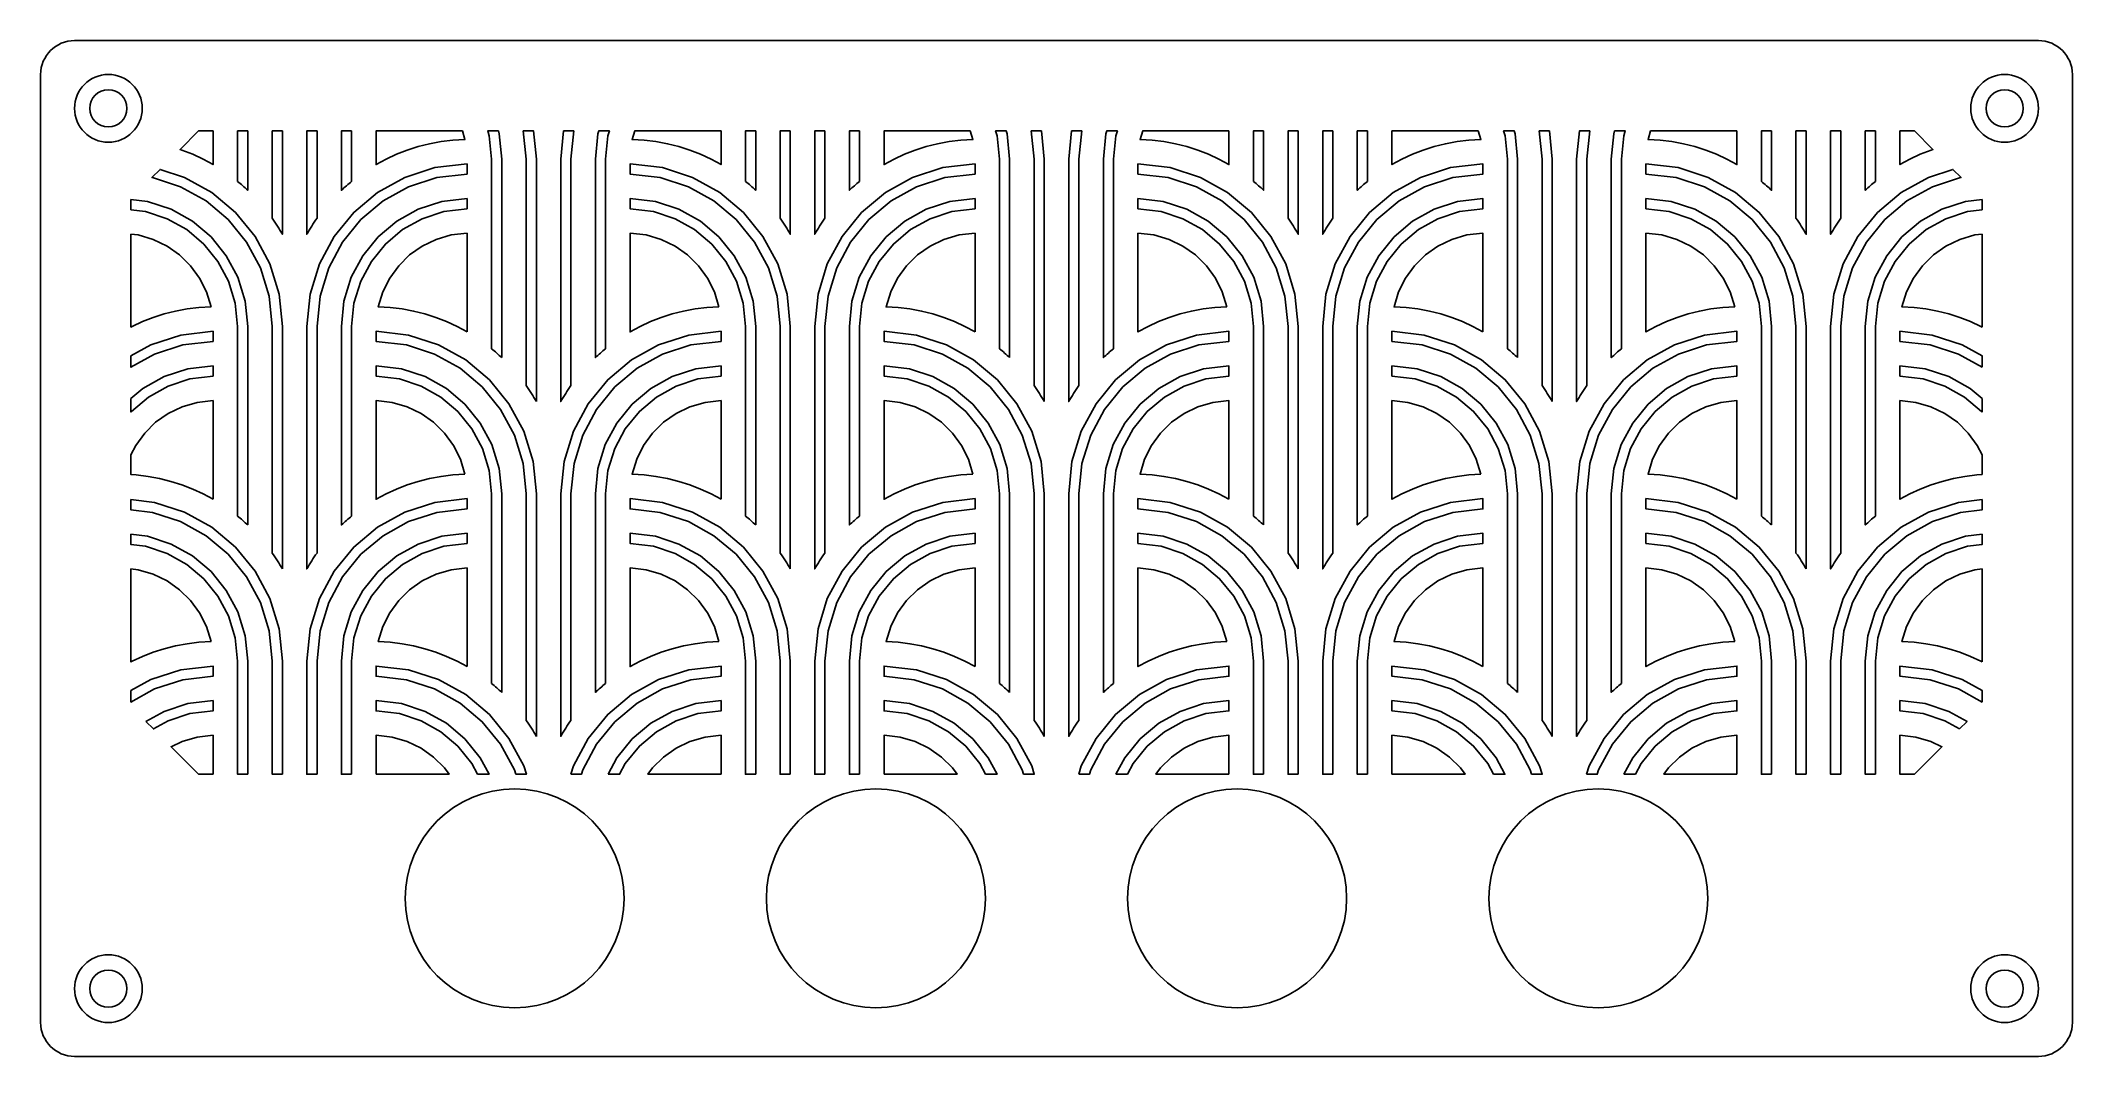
# Model space of a CAD drawing. Extents: x 0 to 180, y 0 to 90.
import ezdxf

# ---------------------------------------------------------------- set-up
doc = ezdxf.new("R2010")
doc.units = 0
doc.layers.add('CUT', color=7, linetype='CONTINUOUS')
doc.layers.add('INFO_CSK', color=3, linetype='CONTINUOUS')

msp = doc.modelspace()

# ---------------------------------------------------------------- linework, layer by layer
at = {"layer": 'CUT'}
msp.add_lwpolyline([(3, 0), (177, 0, 0.4142), (180, 3), (180, 87, 0.4142), (177, 90), (3, 90, 0.4142), (0, 87), (0, 3, 0.4142)], format="xyb", close=True, dxfattribs=at)
for points in [[(14, 82), (15.2822, 82), (15.2822, 79.0236), (14.3911, 79.5039), (13.4695, 79.9286), (12.52, 80.2978), (12.3515, 80.3515)], [(18.3498, 82), (18.3498, 76.7417), (18.2387, 76.8416), (18.1277, 76.9443), (18.0167, 77.0443), (17.9056, 77.1442), (17.7918, 77.2441), (17.678, 77.3413), (17.5614, 77.4385), (17.4448, 77.5329), (17.4448, 82)], [(21.4173, 82), (21.4173, 72.8441), (21.3118, 73.0273), (21.2036, 73.2077), (21.0953, 73.3854), (20.9843, 73.5631), (20.8705, 73.7407), (20.7539, 73.9129), (20.6345, 74.0878), (20.5151, 74.2599), (20.5151, 82)], [(24.4849, 82), (24.4849, 74.2599), (24.3655, 74.0878), (24.2461, 73.9129), (24.1295, 73.7407), (24.0157, 73.5631), (23.9047, 73.3854), (23.7964, 73.2077), (23.6882, 73.0273), (23.5827, 72.8441), (23.5827, 82)], [(27.5552, 82), (27.5552, 77.5329), (27.4386, 77.4385), (27.322, 77.3413), (27.2082, 77.2441), (27.0944, 77.1442), (26.9833, 77.0443), (26.8723, 76.9443), (26.7613, 76.8416), (26.6502, 76.7417), (26.6502, 82)], [(37.3634, 82), (37.5962, 81.2361), (36.5302, 81.1778), (35.4837, 81.0529), (34.4593, 80.8614), (33.4571, 80.6087), (32.48, 80.2978), (31.5305, 79.9286), (30.6089, 79.5039), (29.7178, 79.0236), (29.7178, 82)], [(40.8498, 61.9122), (40.7387, 62.0122), (40.6277, 62.1149), (40.5167, 62.2148), (40.4056, 62.3147), (40.2918, 62.4147), (40.178, 62.5118), (40.0614, 62.609), (39.9448, 62.7034), (39.9448, 79.4986), (39.7394, 81.5751), (39.6085, 82), (40.5496, 82), (40.6249, 81.7555), (40.8498, 79.4986)], [(43.9173, 58.0146), (43.8118, 58.1978), (43.7036, 58.3783), (43.5953, 58.556), (43.4843, 58.7336), (43.3705, 58.9113), (43.2539, 59.0834), (43.1345, 59.2583), (43.0151, 59.4304), (43.0151, 79.4986), (42.7624, 82), (43.6662, 82), (43.9173, 79.4986)], [(46.9849, 59.4304), (46.8655, 59.2583), (46.7461, 59.0834), (46.6295, 58.9113), (46.5157, 58.7336), (46.4047, 58.556), (46.2964, 58.3783), (46.1882, 58.1978), (46.0827, 58.0146), (46.0827, 79.4986), (46.3338, 82), (47.2376, 82), (46.9849, 79.4986)], [(50.0552, 62.7034), (49.9386, 62.609), (49.822, 62.5118), (49.7082, 62.4147), (49.5944, 62.3147), (49.4833, 62.2148), (49.3723, 62.1149), (49.2613, 62.0122), (49.1502, 61.9122), (49.1502, 79.4986), (49.3751, 81.7555), (49.4504, 82), (50.3915, 82), (50.2606, 81.5751), (50.0552, 79.4986)], [(60.2822, 82), (60.2822, 79.0236), (59.3911, 79.5039), (58.4695, 79.9286), (57.52, 80.2978), (56.5429, 80.6087), (55.5407, 80.8614), (54.5163, 81.0529), (53.4698, 81.1778), (52.4038, 81.2361), (52.6366, 82)], [(63.3498, 82), (63.3498, 76.7417), (63.2387, 76.8416), (63.1277, 76.9443), (63.0167, 77.0443), (62.9056, 77.1442), (62.7918, 77.2441), (62.678, 77.3413), (62.5614, 77.4385), (62.4448, 77.5329), (62.4448, 82)], [(66.4173, 82), (66.4173, 72.8441), (66.3118, 73.0273), (66.2036, 73.2077), (66.0953, 73.3854), (65.9843, 73.5631), (65.8705, 73.7407), (65.7539, 73.9129), (65.6345, 74.0878), (65.5151, 74.2599), (65.5151, 82)], [(69.4849, 82), (69.4849, 74.2599), (69.3655, 74.0878), (69.2461, 73.9129), (69.1295, 73.7407), (69.0157, 73.5631), (68.9047, 73.3854), (68.7964, 73.2077), (68.6882, 73.0273), (68.5827, 72.8441), (68.5827, 82)], [(72.5552, 82), (72.5552, 77.5329), (72.4386, 77.4385), (72.322, 77.3413), (72.2082, 77.2441), (72.0944, 77.1442), (71.9833, 77.0443), (71.8723, 76.9443), (71.7613, 76.8416), (71.6502, 76.7417), (71.6502, 82)], [(82.3634, 82), (82.5962, 81.2361), (81.5302, 81.1778), (80.4837, 81.0529), (79.4593, 80.8614), (78.4571, 80.6087), (77.48, 80.2978), (76.5305, 79.9286), (75.6089, 79.5039), (74.7178, 79.0236), (74.7178, 82)], [(85.8498, 61.9122), (85.7387, 62.0122), (85.6277, 62.1149), (85.5167, 62.2148), (85.4056, 62.3147), (85.2918, 62.4147), (85.178, 62.5118), (85.0614, 62.609), (84.9448, 62.7034), (84.9448, 79.4986), (84.7394, 81.5751), (84.6085, 82), (85.5496, 82), (85.6249, 81.7555), (85.8498, 79.4986)], [(88.9173, 58.0146), (88.8118, 58.1978), (88.7036, 58.3783), (88.5953, 58.556), (88.4843, 58.7336), (88.3705, 58.9113), (88.2539, 59.0834), (88.1345, 59.2583), (88.0151, 59.4304), (88.0151, 79.4986), (87.7624, 82), (88.6662, 82), (88.9173, 79.4986)], [(91.9849, 59.4304), (91.8655, 59.2583), (91.7461, 59.0834), (91.6295, 58.9113), (91.5157, 58.7336), (91.4047, 58.556), (91.2964, 58.3783), (91.1882, 58.1978), (91.0827, 58.0146), (91.0827, 79.4986), (91.3338, 82), (92.2376, 82), (91.9849, 79.4986)], [(95.0552, 62.7034), (94.9386, 62.609), (94.822, 62.5118), (94.7082, 62.4147), (94.5944, 62.3147), (94.4833, 62.2148), (94.3723, 62.1149), (94.2613, 62.0122), (94.1502, 61.9122), (94.1502, 79.4986), (94.3751, 81.7555), (94.4504, 82), (95.3915, 82), (95.2606, 81.5751), (95.0552, 79.4986)], [(105.2822, 82), (105.2822, 79.0236), (104.3911, 79.5039), (103.4695, 79.9286), (102.52, 80.2978), (101.5429, 80.6087), (100.5407, 80.8614), (99.5163, 81.0529), (98.4698, 81.1778), (97.4038, 81.2361), (97.6366, 82)], [(108.3498, 82), (108.3498, 76.7417), (108.2387, 76.8416), (108.1277, 76.9443), (108.0167, 77.0443), (107.9056, 77.1442), (107.7918, 77.2441), (107.678, 77.3413), (107.5614, 77.4385), (107.4448, 77.5329), (107.4448, 82)], [(111.4173, 82), (111.4173, 72.8441), (111.3118, 73.0273), (111.2036, 73.2077), (111.0953, 73.3854), (110.9843, 73.5631), (110.8705, 73.7407), (110.7539, 73.9129), (110.6345, 74.0878), (110.5151, 74.2599), (110.5151, 82)], [(114.4849, 82), (114.4849, 74.2599), (114.3655, 74.0878), (114.2461, 73.9129), (114.1295, 73.7407), (114.0157, 73.5631), (113.9047, 73.3854), (113.7964, 73.2077), (113.6882, 73.0273), (113.5827, 72.8441), (113.5827, 82)], [(117.5552, 82), (117.5552, 77.5329), (117.4386, 77.4385), (117.322, 77.3413), (117.2082, 77.2441), (117.0944, 77.1442), (116.9833, 77.0443), (116.8723, 76.9443), (116.7613, 76.8416), (116.6502, 76.7417), (116.6502, 82)], [(127.3634, 82), (127.5962, 81.2361), (126.5302, 81.1778), (125.4837, 81.0529), (124.4593, 80.8614), (123.4571, 80.6087), (122.48, 80.2978), (121.5305, 79.9286), (120.6089, 79.5039), (119.7178, 79.0236), (119.7178, 82)], [(130.8498, 61.9122), (130.7387, 62.0122), (130.6277, 62.1149), (130.5167, 62.2148), (130.4056, 62.3147), (130.2918, 62.4147), (130.178, 62.5118), (130.0614, 62.609), (129.9448, 62.7034), (129.9448, 79.4986), (129.7394, 81.5751), (129.6085, 82), (130.5496, 82), (130.6249, 81.7555), (130.8498, 79.4986)], [(133.9173, 58.0146), (133.8118, 58.1978), (133.7036, 58.3783), (133.5953, 58.556), (133.4843, 58.7336), (133.3705, 58.9113), (133.2539, 59.0834), (133.1345, 59.2583), (133.0151, 59.4304), (133.0151, 79.4986), (132.7624, 82), (133.6662, 82), (133.9173, 79.4986)], [(136.9849, 59.4304), (136.8655, 59.2583), (136.7461, 59.0834), (136.6295, 58.9113), (136.5157, 58.7336), (136.4047, 58.556), (136.2964, 58.3783), (136.1882, 58.1978), (136.0827, 58.0146), (136.0827, 79.4986), (136.3338, 82), (137.2376, 82), (136.9849, 79.4986)], [(140.0552, 62.7034), (139.9386, 62.609), (139.822, 62.5118), (139.7082, 62.4147), (139.5944, 62.3147), (139.4833, 62.2148), (139.3723, 62.1149), (139.2613, 62.0122), (139.1502, 61.9122), (139.1502, 79.4986), (139.3751, 81.7555), (139.4504, 82), (140.3915, 82), (140.2606, 81.5751), (140.0552, 79.4986)], [(150.2822, 82), (150.2822, 79.0236), (149.3911, 79.5039), (148.4695, 79.9286), (147.52, 80.2978), (146.5429, 80.6087), (145.5407, 80.8614), (144.5163, 81.0529), (143.4698, 81.1778), (142.4038, 81.2361), (142.6366, 82)], [(153.3498, 82), (153.3498, 76.7417), (153.2387, 76.8416), (153.1277, 76.9443), (153.0167, 77.0443), (152.9056, 77.1442), (152.7918, 77.2441), (152.678, 77.3413), (152.5614, 77.4385), (152.4448, 77.5329), (152.4448, 82)], [(156.4173, 82), (156.4173, 72.8441), (156.3118, 73.0273), (156.2036, 73.2077), (156.0953, 73.3854), (155.9843, 73.5631), (155.8705, 73.7407), (155.7539, 73.9129), (155.6345, 74.0878), (155.5151, 74.2599), (155.5151, 82)], [(159.4849, 82), (159.4849, 74.2599), (159.3655, 74.0878), (159.2461, 73.9129), (159.1295, 73.7407), (159.0157, 73.5631), (158.9047, 73.3854), (158.7964, 73.2077), (158.6882, 73.0273), (158.5827, 72.8441), (158.5827, 82)], [(162.5552, 82), (162.5552, 77.5329), (162.4386, 77.4385), (162.322, 77.3413), (162.2082, 77.2441), (162.0944, 77.1442), (161.9833, 77.0443), (161.8723, 76.9443), (161.7613, 76.8416), (161.6502, 76.7417), (161.6502, 82)], [(166, 82), (167.6485, 80.3515), (167.48, 80.2978), (166.5305, 79.9286), (165.6089, 79.5039), (164.7178, 79.0236), (164.7178, 82)], [(21.4173, 43.1852), (21.3118, 43.3684), (21.2036, 43.5488), (21.0953, 43.7265), (20.9843, 43.9042), (20.8705, 44.0818), (20.7539, 44.2539), (20.6345, 44.4288), (20.5151, 44.601), (20.5151, 64.6691), (20.2431, 67.3619), (19.4713, 69.8742), (18.2443, 72.1534), (16.6231, 74.1438), (14.6548, 75.7956), (12.3979, 77.0531), (9.8994, 77.861), (9.865, 77.865), (10.5841, 78.5841), (12.7477, 77.8832), (15.1601, 76.5451), (17.2616, 74.7823), (18.9938, 72.6586), (20.3041, 70.2268), (21.1286, 67.5451), (21.4173, 64.6691)], [(24.4849, 44.601), (24.3655, 44.4288), (24.2461, 44.2539), (24.1295, 44.0818), (24.0157, 43.9042), (23.9047, 43.7265), (23.7964, 43.5488), (23.6882, 43.3684), (23.5827, 43.1852), (23.5827, 64.6691), (23.8714, 67.5451), (24.6959, 70.2268), (26.0062, 72.6586), (27.7384, 74.7823), (29.8399, 76.5451), (32.2523, 77.8832), (34.9173, 78.7465), (37.7822, 79.0769), (37.7822, 78.1719), (35.1006, 77.861), (32.6021, 77.0531), (30.3452, 75.7956), (28.3769, 74.1438), (26.7557, 72.1534), (25.5287, 69.8742), (24.7569, 67.3619), (24.4849, 64.6691)], [(66.4173, 43.1852), (66.3118, 43.3684), (66.2036, 43.5488), (66.0953, 43.7265), (65.9843, 43.9042), (65.8705, 44.0818), (65.7539, 44.2539), (65.6345, 44.4288), (65.5151, 44.601), (65.5151, 64.6691), (65.2431, 67.3619), (64.4713, 69.8742), (63.2443, 72.1534), (61.6231, 74.1438), (59.6548, 75.7956), (57.3979, 77.0531), (54.8994, 77.861), (52.2178, 78.1719), (52.2178, 79.0769), (55.0827, 78.7465), (57.7477, 77.8832), (60.1601, 76.5451), (62.2616, 74.7823), (63.9938, 72.6586), (65.3041, 70.2268), (66.1286, 67.5451), (66.4173, 64.6691)], [(69.4849, 44.601), (69.3655, 44.4288), (69.2461, 44.2539), (69.1295, 44.0818), (69.0157, 43.9042), (68.9047, 43.7265), (68.7964, 43.5488), (68.6882, 43.3684), (68.5827, 43.1852), (68.5827, 64.6691), (68.8714, 67.5451), (69.6959, 70.2268), (71.0062, 72.6586), (72.7384, 74.7823), (74.8399, 76.5451), (77.2523, 77.8832), (79.9173, 78.7465), (82.7822, 79.0769), (82.7822, 78.1719), (80.1006, 77.861), (77.6021, 77.0531), (75.3452, 75.7956), (73.3769, 74.1438), (71.7557, 72.1534), (70.5287, 69.8742), (69.7569, 67.3619), (69.4849, 64.6691)], [(111.4173, 43.1852), (111.3118, 43.3684), (111.2036, 43.5488), (111.0953, 43.7265), (110.9843, 43.9042), (110.8705, 44.0818), (110.7539, 44.2539), (110.6345, 44.4288), (110.5151, 44.601), (110.5151, 64.6691), (110.2431, 67.3619), (109.4713, 69.8742), (108.2443, 72.1534), (106.6231, 74.1438), (104.6548, 75.7956), (102.3979, 77.0531), (99.8994, 77.861), (97.2178, 78.1719), (97.2178, 79.0769), (100.0827, 78.7465), (102.7477, 77.8832), (105.1601, 76.5451), (107.2616, 74.7823), (108.9938, 72.6586), (110.3041, 70.2268), (111.1286, 67.5451), (111.4173, 64.6691)], [(114.4849, 44.601), (114.3655, 44.4288), (114.2461, 44.2539), (114.1295, 44.0818), (114.0157, 43.9042), (113.9047, 43.7265), (113.7964, 43.5488), (113.6882, 43.3684), (113.5827, 43.1852), (113.5827, 64.6691), (113.8714, 67.5451), (114.6959, 70.2268), (116.0062, 72.6586), (117.7384, 74.7823), (119.8399, 76.5451), (122.2523, 77.8832), (124.9173, 78.7465), (127.7822, 79.0769), (127.7822, 78.1719), (125.1006, 77.861), (122.6021, 77.0531), (120.3452, 75.7956), (118.3769, 74.1438), (116.7557, 72.1534), (115.5287, 69.8742), (114.7569, 67.3619), (114.4849, 64.6691)], [(156.4173, 43.1852), (156.3118, 43.3684), (156.2036, 43.5488), (156.0953, 43.7265), (155.9843, 43.9042), (155.8705, 44.0818), (155.7539, 44.2539), (155.6345, 44.4288), (155.5151, 44.601), (155.5151, 64.6691), (155.2431, 67.3619), (154.4713, 69.8742), (153.2443, 72.1534), (151.6231, 74.1438), (149.6548, 75.7956), (147.3979, 77.0531), (144.8994, 77.861), (142.2178, 78.1719), (142.2178, 79.0769), (145.0827, 78.7465), (147.7477, 77.8832), (150.1601, 76.5451), (152.2616, 74.7823), (153.9938, 72.6586), (155.3041, 70.2268), (156.1286, 67.5451), (156.4173, 64.6691)], [(159.4849, 44.601), (159.3655, 44.4288), (159.2461, 44.2539), (159.1295, 44.0818), (159.0157, 43.9042), (158.9047, 43.7265), (158.7964, 43.5488), (158.6882, 43.3684), (158.5827, 43.1852), (158.5827, 64.6691), (158.8714, 67.5451), (159.6959, 70.2268), (161.0062, 72.6586), (162.7384, 74.7823), (164.8399, 76.5451), (167.2523, 77.8832), (169.4159, 78.5841), (170.135, 77.865), (170.1006, 77.861), (167.6021, 77.0531), (165.3452, 75.7956), (163.3769, 74.1438), (161.7557, 72.1534), (160.5287, 69.8742), (159.7569, 67.3619), (159.4849, 64.6691)], [(18.3498, 47.0828), (18.2387, 47.1827), (18.1277, 47.2854), (18.0167, 47.3853), (17.9056, 47.4853), (17.7918, 47.5852), (17.678, 47.6824), (17.5614, 47.7795), (17.4448, 47.8739), (17.4448, 64.6691), (17.2394, 66.7456), (16.6425, 68.6833), (15.7014, 70.4406), (14.455, 71.9757), (12.942, 73.2527), (11.2042, 74.2243), (9.2832, 74.8573), (8, 75.0108), (8, 75.9165), (9.4636, 75.7428), (11.554, 75.0572), (13.4473, 73.9995), (15.0935, 72.6142), (16.451, 70.943), (17.4753, 69.0331), (18.1249, 66.9261), (18.3498, 64.6691)], [(27.5552, 47.8739), (27.4386, 47.7795), (27.322, 47.6824), (27.2082, 47.5852), (27.0944, 47.4853), (26.9833, 47.3853), (26.8723, 47.2854), (26.7613, 47.1827), (26.6502, 47.0828), (26.6502, 64.6691), (26.8751, 66.9261), (27.5247, 69.0331), (28.549, 70.943), (29.9065, 72.6142), (31.5527, 73.9995), (33.446, 75.0572), (35.5364, 75.7428), (37.7822, 76.0093), (37.7822, 75.1043), (35.7168, 74.8573), (33.7958, 74.2243), (32.058, 73.2527), (30.545, 71.9757), (29.2986, 70.4406), (28.3575, 68.6833), (27.7606, 66.7456), (27.5552, 64.6691)], [(63.3498, 47.0828), (63.2387, 47.1827), (63.1277, 47.2854), (63.0167, 47.3853), (62.9056, 47.4853), (62.7918, 47.5852), (62.678, 47.6824), (62.5614, 47.7795), (62.4448, 47.8739), (62.4448, 64.6691), (62.2394, 66.7456), (61.6425, 68.6833), (60.7014, 70.4406), (59.455, 71.9757), (57.942, 73.2527), (56.2042, 74.2243), (54.2832, 74.8573), (52.2178, 75.1043), (52.2178, 76.0093), (54.4636, 75.7428), (56.554, 75.0572), (58.4473, 73.9995), (60.0935, 72.6142), (61.451, 70.943), (62.4753, 69.0331), (63.1249, 66.9261), (63.3498, 64.6691)], [(72.5552, 47.8739), (72.4386, 47.7795), (72.322, 47.6824), (72.2082, 47.5852), (72.0944, 47.4853), (71.9833, 47.3853), (71.8723, 47.2854), (71.7613, 47.1827), (71.6502, 47.0828), (71.6502, 64.6691), (71.8751, 66.9261), (72.5247, 69.0331), (73.549, 70.943), (74.9065, 72.6142), (76.5527, 73.9995), (78.446, 75.0572), (80.5364, 75.7428), (82.7822, 76.0093), (82.7822, 75.1043), (80.7168, 74.8573), (78.7958, 74.2243), (77.058, 73.2527), (75.545, 71.9757), (74.2986, 70.4406), (73.3575, 68.6833), (72.7606, 66.7456), (72.5552, 64.6691)], [(108.3498, 47.0828), (108.2387, 47.1827), (108.1277, 47.2854), (108.0167, 47.3853), (107.9056, 47.4853), (107.7918, 47.5852), (107.678, 47.6824), (107.5614, 47.7795), (107.4448, 47.8739), (107.4448, 64.6691), (107.2394, 66.7456), (106.6425, 68.6833), (105.7014, 70.4406), (104.455, 71.9757), (102.942, 73.2527), (101.2042, 74.2243), (99.2832, 74.8573), (97.2178, 75.1043), (97.2178, 76.0093), (99.4636, 75.7428), (101.554, 75.0572), (103.4473, 73.9995), (105.0935, 72.6142), (106.451, 70.943), (107.4753, 69.0331), (108.1249, 66.9261), (108.3498, 64.6691)], [(117.5552, 47.8739), (117.4386, 47.7795), (117.322, 47.6824), (117.2082, 47.5852), (117.0944, 47.4853), (116.9833, 47.3853), (116.8723, 47.2854), (116.7613, 47.1827), (116.6502, 47.0828), (116.6502, 64.6691), (116.8751, 66.9261), (117.5247, 69.0331), (118.549, 70.943), (119.9065, 72.6142), (121.5527, 73.9995), (123.446, 75.0572), (125.5364, 75.7428), (127.7822, 76.0093), (127.7822, 75.1043), (125.7168, 74.8573), (123.7958, 74.2243), (122.058, 73.2527), (120.545, 71.9757), (119.2986, 70.4406), (118.3575, 68.6833), (117.7606, 66.7456), (117.5552, 64.6691)], [(153.3498, 47.0828), (153.2387, 47.1827), (153.1277, 47.2854), (153.0167, 47.3853), (152.9056, 47.4853), (152.7918, 47.5852), (152.678, 47.6824), (152.5614, 47.7795), (152.4448, 47.8739), (152.4448, 64.6691), (152.2394, 66.7456), (151.6425, 68.6833), (150.7014, 70.4406), (149.455, 71.9757), (147.942, 73.2527), (146.2042, 74.2243), (144.2832, 74.8573), (142.2178, 75.1043), (142.2178, 76.0093), (144.4636, 75.7428), (146.554, 75.0572), (148.4473, 73.9995), (150.0935, 72.6142), (151.451, 70.943), (152.4753, 69.0331), (153.1249, 66.9261), (153.3498, 64.6691)], [(162.5552, 47.8739), (162.4386, 47.7795), (162.322, 47.6824), (162.2082, 47.5852), (162.0944, 47.4853), (161.9833, 47.3853), (161.8723, 47.2854), (161.7613, 47.1827), (161.6502, 47.0828), (161.6502, 64.6691), (161.8751, 66.9261), (162.5247, 69.0331), (163.549, 70.943), (164.9065, 72.6142), (166.5527, 73.9995), (168.446, 75.0572), (170.5364, 75.7428), (172, 75.9165), (172, 75.0108), (170.7168, 74.8573), (168.7958, 74.2243), (167.058, 73.2527), (165.545, 71.9757), (164.2986, 70.4406), (163.3575, 68.6833), (162.7606, 66.7456), (162.5552, 64.6691)], [(15.0962, 66.4067), (14.0302, 66.3484), (12.9837, 66.2234), (11.9593, 66.0319), (10.9571, 65.7793), (9.98, 65.4684), (9.0305, 65.0991), (8.1089, 64.6744), (8, 64.6157), (8, 72.8515), (8.6363, 72.7805), (9.9716, 72.3919), (11.2042, 71.795), (12.3146, 71.0094), (13.2779, 70.0572), (14.0774, 68.9606), (14.6909, 67.7364)], [(37.7822, 64.1941), (36.8911, 64.6744), (35.9695, 65.0991), (35.02, 65.4684), (34.0429, 65.7793), (33.0407, 66.0319), (32.0163, 66.2234), (30.9698, 66.3484), (29.9038, 66.4067), (30.3091, 67.7364), (30.9226, 68.9606), (31.7221, 70.0572), (32.6854, 71.0094), (33.7958, 71.795), (35.0284, 72.3919), (36.3637, 72.7805), (37.7822, 72.9387)], [(60.0962, 66.4067), (59.0302, 66.3484), (57.9837, 66.2234), (56.9593, 66.0319), (55.9571, 65.7793), (54.98, 65.4684), (54.0305, 65.0991), (53.1089, 64.6744), (52.2178, 64.1941), (52.2178, 72.9387), (53.6363, 72.7805), (54.9716, 72.3919), (56.2042, 71.795), (57.3146, 71.0094), (58.2779, 70.0572), (59.0774, 68.9606), (59.6909, 67.7364)], [(82.7822, 64.1941), (81.8911, 64.6744), (80.9695, 65.0991), (80.02, 65.4684), (79.0429, 65.7793), (78.0407, 66.0319), (77.0163, 66.2234), (75.9698, 66.3484), (74.9038, 66.4067), (75.3091, 67.7364), (75.9226, 68.9606), (76.7221, 70.0572), (77.6854, 71.0094), (78.7958, 71.795), (80.0284, 72.3919), (81.3637, 72.7805), (82.7822, 72.9387)], [(105.0962, 66.4067), (104.0302, 66.3484), (102.9837, 66.2234), (101.9593, 66.0319), (100.9571, 65.7793), (99.98, 65.4684), (99.0305, 65.0991), (98.1089, 64.6744), (97.2178, 64.1941), (97.2178, 72.9387), (98.6363, 72.7805), (99.9716, 72.3919), (101.2042, 71.795), (102.3146, 71.0094), (103.2779, 70.0572), (104.0774, 68.9606), (104.6909, 67.7364)], [(127.7822, 64.1941), (126.8911, 64.6744), (125.9695, 65.0991), (125.02, 65.4684), (124.0429, 65.7793), (123.0407, 66.0319), (122.0163, 66.2234), (120.9698, 66.3484), (119.9038, 66.4067), (120.3091, 67.7364), (120.9226, 68.9606), (121.7221, 70.0572), (122.6854, 71.0094), (123.7958, 71.795), (125.0284, 72.3919), (126.3637, 72.7805), (127.7822, 72.9387)], [(150.0962, 66.4067), (149.0302, 66.3484), (147.9837, 66.2234), (146.9593, 66.0319), (145.9571, 65.7793), (144.98, 65.4684), (144.0305, 65.0991), (143.1089, 64.6744), (142.2178, 64.1941), (142.2178, 72.9387), (143.6363, 72.7805), (144.9716, 72.3919), (146.2042, 71.795), (147.3146, 71.0094), (148.2779, 70.0572), (149.0774, 68.9606), (149.6909, 67.7364)], [(172, 64.6157), (171.8911, 64.6744), (170.9695, 65.0991), (170.02, 65.4684), (169.0429, 65.7793), (168.0407, 66.0319), (167.0163, 66.2234), (165.9698, 66.3484), (164.9038, 66.4067), (165.3091, 67.7364), (165.9226, 68.9606), (166.7221, 70.0572), (167.6854, 71.0094), (168.7958, 71.795), (170.0284, 72.3919), (171.3637, 72.7805), (172, 72.8515)], [(8, 62.0818), (9.7523, 63.0537), (12.4173, 63.9171), (15.2822, 64.2474), (15.2822, 63.3424), (12.6006, 63.0315), (10.1021, 62.2237), (8, 61.0524)], [(43.9173, 28.3557), (43.8118, 28.5389), (43.7036, 28.7194), (43.5953, 28.897), (43.4843, 29.0747), (43.3705, 29.2524), (43.2539, 29.4245), (43.1345, 29.5994), (43.0151, 29.7715), (43.0151, 49.8397), (42.7431, 52.5324), (41.9713, 55.0448), (40.7443, 57.3239), (39.1231, 59.3144), (37.1548, 60.9661), (34.8979, 62.2237), (32.3994, 63.0315), (29.7178, 63.3424), (29.7178, 64.2474), (32.5827, 63.9171), (35.2477, 63.0537), (37.6601, 61.7157), (39.7616, 59.9529), (41.4938, 57.8292), (42.8041, 55.3973), (43.6286, 52.7157), (43.9173, 49.8397)], [(46.9849, 29.7715), (46.8655, 29.5994), (46.7461, 29.4245), (46.6295, 29.2524), (46.5157, 29.0747), (46.4047, 28.897), (46.2964, 28.7194), (46.1882, 28.5389), (46.0827, 28.3557), (46.0827, 49.8397), (46.3714, 52.7157), (47.1959, 55.3973), (48.5062, 57.8292), (50.2384, 59.9529), (52.3399, 61.7157), (54.7523, 63.0537), (57.4173, 63.9171), (60.2822, 64.2474), (60.2822, 63.3424), (57.6006, 63.0315), (55.1021, 62.2237), (52.8452, 60.9661), (50.8769, 59.3144), (49.2557, 57.3239), (48.0287, 55.0448), (47.2569, 52.5324), (46.9849, 49.8397)], [(88.9173, 28.3557), (88.8118, 28.5389), (88.7036, 28.7194), (88.5953, 28.897), (88.4843, 29.0747), (88.3705, 29.2524), (88.2539, 29.4245), (88.1345, 29.5994), (88.0151, 29.7715), (88.0151, 49.8397), (87.7431, 52.5324), (86.9713, 55.0448), (85.7443, 57.3239), (84.1231, 59.3144), (82.1548, 60.9661), (79.8979, 62.2237), (77.3994, 63.0315), (74.7178, 63.3424), (74.7178, 64.2474), (77.5827, 63.9171), (80.2477, 63.0537), (82.6601, 61.7157), (84.7616, 59.9529), (86.4938, 57.8292), (87.8041, 55.3973), (88.6286, 52.7157), (88.9173, 49.8397)], [(91.9849, 29.7715), (91.8655, 29.5994), (91.7461, 29.4245), (91.6295, 29.2524), (91.5157, 29.0747), (91.4047, 28.897), (91.2964, 28.7194), (91.1882, 28.5389), (91.0827, 28.3557), (91.0827, 49.8397), (91.3714, 52.7157), (92.1959, 55.3973), (93.5062, 57.8292), (95.2384, 59.9529), (97.3399, 61.7157), (99.7523, 63.0537), (102.4173, 63.9171), (105.2822, 64.2474), (105.2822, 63.3424), (102.6006, 63.0315), (100.1021, 62.2237), (97.8452, 60.9661), (95.8769, 59.3144), (94.2557, 57.3239), (93.0287, 55.0448), (92.2569, 52.5324), (91.9849, 49.8397)], [(133.9173, 28.3557), (133.8118, 28.5389), (133.7036, 28.7194), (133.5953, 28.897), (133.4843, 29.0747), (133.3705, 29.2524), (133.2539, 29.4245), (133.1345, 29.5994), (133.0151, 29.7715), (133.0151, 49.8397), (132.7431, 52.5324), (131.9713, 55.0448), (130.7443, 57.3239), (129.1231, 59.3144), (127.1548, 60.9661), (124.8979, 62.2237), (122.3994, 63.0315), (119.7178, 63.3424), (119.7178, 64.2474), (122.5827, 63.9171), (125.2477, 63.0537), (127.6601, 61.7157), (129.7616, 59.9529), (131.4938, 57.8292), (132.8041, 55.3973), (133.6286, 52.7157), (133.9173, 49.8397)], [(136.9849, 29.7715), (136.8655, 29.5994), (136.7461, 29.4245), (136.6295, 29.2524), (136.5157, 29.0747), (136.4047, 28.897), (136.2964, 28.7194), (136.1882, 28.5389), (136.0827, 28.3557), (136.0827, 49.8397), (136.3714, 52.7157), (137.1959, 55.3973), (138.5062, 57.8292), (140.2384, 59.9529), (142.3399, 61.7157), (144.7523, 63.0537), (147.4173, 63.9171), (150.2822, 64.2474), (150.2822, 63.3424), (147.6006, 63.0315), (145.1021, 62.2237), (142.8452, 60.9661), (140.8769, 59.3144), (139.2557, 57.3239), (138.0287, 55.0448), (137.2569, 52.5324), (136.9849, 49.8397)], [(172, 61.0524), (169.8979, 62.2237), (167.3994, 63.0315), (164.7178, 63.3424), (164.7178, 64.2474), (167.5827, 63.9171), (170.2477, 63.0537), (172, 62.0818)], [(8, 58.2842), (9.0527, 59.17), (10.946, 60.2277), (13.0364, 60.9134), (15.2822, 61.1799), (15.2822, 60.2749), (13.2168, 60.0278), (11.2958, 59.3949), (9.558, 58.4233), (8.045, 57.1463), (8, 57.0908)], [(40.8498, 32.2533), (40.7387, 32.3532), (40.6277, 32.456), (40.5167, 32.5559), (40.4056, 32.6558), (40.2918, 32.7558), (40.178, 32.8529), (40.0614, 32.9501), (39.9448, 33.0445), (39.9448, 49.8397), (39.7394, 51.9162), (39.1425, 53.8539), (38.2014, 55.6111), (36.955, 57.1463), (35.442, 58.4233), (33.7042, 59.3949), (31.7832, 60.0278), (29.7178, 60.2749), (29.7178, 61.1799), (31.9636, 60.9134), (34.054, 60.2277), (35.9473, 59.17), (37.5935, 57.7848), (38.951, 56.1136), (39.9753, 54.2036), (40.6249, 52.0966), (40.8498, 49.8397)], [(50.0552, 33.0445), (49.9386, 32.9501), (49.822, 32.8529), (49.7082, 32.7558), (49.5944, 32.6558), (49.4833, 32.5559), (49.3723, 32.456), (49.2613, 32.3532), (49.1502, 32.2533), (49.1502, 49.8397), (49.3751, 52.0966), (50.0247, 54.2036), (51.049, 56.1136), (52.4065, 57.7848), (54.0527, 59.17), (55.946, 60.2277), (58.0364, 60.9134), (60.2822, 61.1799), (60.2822, 60.2749), (58.2168, 60.0278), (56.2958, 59.3949), (54.558, 58.4233), (53.045, 57.1463), (51.7986, 55.6111), (50.8575, 53.8539), (50.2606, 51.9162), (50.0552, 49.8397)], [(85.8498, 32.2533), (85.7387, 32.3532), (85.6277, 32.456), (85.5167, 32.5559), (85.4056, 32.6558), (85.2918, 32.7558), (85.178, 32.8529), (85.0614, 32.9501), (84.9448, 33.0445), (84.9448, 49.8397), (84.7394, 51.9162), (84.1425, 53.8539), (83.2014, 55.6111), (81.955, 57.1463), (80.442, 58.4233), (78.7042, 59.3949), (76.7832, 60.0278), (74.7178, 60.2749), (74.7178, 61.1799), (76.9636, 60.9134), (79.054, 60.2277), (80.9473, 59.17), (82.5935, 57.7848), (83.951, 56.1136), (84.9753, 54.2036), (85.6249, 52.0966), (85.8498, 49.8397)], [(95.0552, 33.0445), (94.9386, 32.9501), (94.822, 32.8529), (94.7082, 32.7558), (94.5944, 32.6558), (94.4833, 32.5559), (94.3723, 32.456), (94.2613, 32.3532), (94.1502, 32.2533), (94.1502, 49.8397), (94.3751, 52.0966), (95.0247, 54.2036), (96.049, 56.1136), (97.4065, 57.7848), (99.0527, 59.17), (100.946, 60.2277), (103.0364, 60.9134), (105.2822, 61.1799), (105.2822, 60.2749), (103.2168, 60.0278), (101.2958, 59.3949), (99.558, 58.4233), (98.045, 57.1463), (96.7986, 55.6111), (95.8575, 53.8539), (95.2606, 51.9162), (95.0552, 49.8397)], [(130.8498, 32.2533), (130.7387, 32.3532), (130.6277, 32.456), (130.5167, 32.5559), (130.4056, 32.6558), (130.2918, 32.7558), (130.178, 32.8529), (130.0614, 32.9501), (129.9448, 33.0445), (129.9448, 49.8397), (129.7394, 51.9162), (129.1425, 53.8539), (128.2014, 55.6111), (126.955, 57.1463), (125.442, 58.4233), (123.7042, 59.3949), (121.7832, 60.0278), (119.7178, 60.2749), (119.7178, 61.1799), (121.9636, 60.9134), (124.054, 60.2277), (125.9473, 59.17), (127.5935, 57.7848), (128.951, 56.1136), (129.9753, 54.2036), (130.6249, 52.0966), (130.8498, 49.8397)], [(140.0552, 33.0445), (139.9386, 32.9501), (139.822, 32.8529), (139.7082, 32.7558), (139.5944, 32.6558), (139.4833, 32.5559), (139.3723, 32.456), (139.2613, 32.3532), (139.1502, 32.2533), (139.1502, 49.8397), (139.3751, 52.0966), (140.0247, 54.2036), (141.049, 56.1136), (142.4065, 57.7848), (144.0527, 59.17), (145.946, 60.2277), (148.0364, 60.9134), (150.2822, 61.1799), (150.2822, 60.2749), (148.2168, 60.0278), (146.2958, 59.3949), (144.558, 58.4233), (143.045, 57.1463), (141.7986, 55.6111), (140.8575, 53.8539), (140.2606, 51.9162), (140.0552, 49.8397)], [(172, 57.0908), (171.955, 57.1463), (170.442, 58.4233), (168.7042, 59.3949), (166.7832, 60.0278), (164.7178, 60.2749), (164.7178, 61.1799), (166.9636, 60.9134), (169.054, 60.2277), (170.9473, 59.17), (172, 58.2842)], [(15.2822, 49.3647), (14.3911, 49.8449), (13.4695, 50.2697), (12.52, 50.6389), (11.5429, 50.9498), (10.5407, 51.2024), (9.5163, 51.394), (8.4698, 51.5189), (8, 51.5446), (8, 53.2879), (8.4226, 54.1312), (9.2221, 55.2277), (10.1854, 56.1799), (11.2958, 56.9655), (12.5284, 57.5624), (13.8637, 57.951), (15.2822, 58.1093)], [(37.5962, 51.5772), (36.5302, 51.5189), (35.4837, 51.394), (34.4593, 51.2024), (33.4571, 50.9498), (32.48, 50.6389), (31.5305, 50.2697), (30.6089, 49.8449), (29.7178, 49.3647), (29.7178, 58.1093), (31.1363, 57.951), (32.4716, 57.5624), (33.7042, 56.9655), (34.8146, 56.1799), (35.7779, 55.2277), (36.5774, 54.1312), (37.1909, 52.9069)], [(60.2822, 49.3647), (59.3911, 49.8449), (58.4695, 50.2697), (57.52, 50.6389), (56.5429, 50.9498), (55.5407, 51.2024), (54.5163, 51.394), (53.4698, 51.5189), (52.4038, 51.5772), (52.8091, 52.9069), (53.4226, 54.1312), (54.2221, 55.2277), (55.1854, 56.1799), (56.2958, 56.9655), (57.5284, 57.5624), (58.8637, 57.951), (60.2822, 58.1093)], [(82.5962, 51.5772), (81.5302, 51.5189), (80.4837, 51.394), (79.4593, 51.2024), (78.4571, 50.9498), (77.48, 50.6389), (76.5305, 50.2697), (75.6089, 49.8449), (74.7178, 49.3647), (74.7178, 58.1093), (76.1363, 57.951), (77.4716, 57.5624), (78.7042, 56.9655), (79.8146, 56.1799), (80.7779, 55.2277), (81.5774, 54.1312), (82.1909, 52.9069)], [(105.2822, 49.3647), (104.3911, 49.8449), (103.4695, 50.2697), (102.52, 50.6389), (101.5429, 50.9498), (100.5407, 51.2024), (99.5163, 51.394), (98.4698, 51.5189), (97.4038, 51.5772), (97.8091, 52.9069), (98.4226, 54.1312), (99.2221, 55.2277), (100.1854, 56.1799), (101.2958, 56.9655), (102.5284, 57.5624), (103.8637, 57.951), (105.2822, 58.1093)], [(127.5962, 51.5772), (126.5302, 51.5189), (125.4837, 51.394), (124.4593, 51.2024), (123.4571, 50.9498), (122.48, 50.6389), (121.5305, 50.2697), (120.6089, 49.8449), (119.7178, 49.3647), (119.7178, 58.1093), (121.1363, 57.951), (122.4716, 57.5624), (123.7042, 56.9655), (124.8146, 56.1799), (125.7779, 55.2277), (126.5774, 54.1312), (127.1909, 52.9069)], [(150.2822, 49.3647), (149.3911, 49.8449), (148.4695, 50.2697), (147.52, 50.6389), (146.5429, 50.9498), (145.5407, 51.2024), (144.5163, 51.394), (143.4698, 51.5189), (142.4038, 51.5772), (142.8091, 52.9069), (143.4226, 54.1312), (144.2221, 55.2277), (145.1854, 56.1799), (146.2958, 56.9655), (147.5284, 57.5624), (148.8637, 57.951), (150.2822, 58.1093)], [(172, 51.5446), (171.5302, 51.5189), (170.4837, 51.394), (169.4593, 51.2024), (168.4571, 50.9498), (167.48, 50.6389), (166.5305, 50.2697), (165.6089, 49.8449), (164.7178, 49.3647), (164.7178, 58.1093), (166.1363, 57.951), (167.4716, 57.5624), (168.7042, 56.9655), (169.8146, 56.1799), (170.7779, 55.2277), (171.5774, 54.1312), (172, 53.2879)], [(21.4173, 25), (20.5151, 25), (20.5151, 35.0102), (20.2431, 37.703), (19.4713, 40.2153), (18.2443, 42.4945), (16.6231, 44.4849), (14.6548, 46.1367), (12.3979, 47.3942), (9.8994, 48.2021), (8, 48.4223), (8, 49.3278), (10.0827, 49.0876), (12.7477, 48.2243), (15.1601, 46.8862), (17.2616, 45.1234), (18.9938, 42.9997), (20.3041, 40.5679), (21.1286, 37.8862), (21.4173, 35.0102)], [(24.4849, 25), (23.5827, 25), (23.5827, 35.0102), (23.8714, 37.8862), (24.6959, 40.5679), (26.0062, 42.9997), (27.7384, 45.1234), (29.8399, 46.8862), (32.2523, 48.2243), (34.9173, 49.0876), (37.7822, 49.418), (37.7822, 48.513), (35.1006, 48.2021), (32.6021, 47.3942), (30.3452, 46.1367), (28.3769, 44.4849), (26.7557, 42.4945), (25.5287, 40.2153), (24.7569, 37.703), (24.4849, 35.0102)], [(66.4173, 25), (65.5151, 25), (65.5151, 35.0102), (65.2431, 37.703), (64.4713, 40.2153), (63.2443, 42.4945), (61.6231, 44.4849), (59.6548, 46.1367), (57.3979, 47.3942), (54.8994, 48.2021), (52.2178, 48.513), (52.2178, 49.418), (55.0827, 49.0876), (57.7477, 48.2243), (60.1601, 46.8862), (62.2616, 45.1234), (63.9938, 42.9997), (65.3041, 40.5679), (66.1286, 37.8862), (66.4173, 35.0102)], [(69.4849, 25), (68.5827, 25), (68.5827, 35.0102), (68.8714, 37.8862), (69.6959, 40.5679), (71.0062, 42.9997), (72.7384, 45.1234), (74.8399, 46.8862), (77.2523, 48.2243), (79.9173, 49.0876), (82.7822, 49.418), (82.7822, 48.513), (80.1006, 48.2021), (77.6021, 47.3942), (75.3452, 46.1367), (73.3769, 44.4849), (71.7557, 42.4945), (70.5287, 40.2153), (69.7569, 37.703), (69.4849, 35.0102)], [(111.4173, 25), (110.5151, 25), (110.5151, 35.0102), (110.2431, 37.703), (109.4713, 40.2153), (108.2443, 42.4945), (106.6231, 44.4849), (104.6548, 46.1367), (102.3979, 47.3942), (99.8994, 48.2021), (97.2178, 48.513), (97.2178, 49.418), (100.0827, 49.0876), (102.7477, 48.2243), (105.1601, 46.8862), (107.2616, 45.1234), (108.9938, 42.9997), (110.3041, 40.5679), (111.1286, 37.8862), (111.4173, 35.0102)], [(114.4849, 25), (113.5827, 25), (113.5827, 35.0102), (113.8714, 37.8862), (114.6959, 40.5679), (116.0062, 42.9997), (117.7384, 45.1234), (119.8399, 46.8862), (122.2523, 48.2243), (124.9173, 49.0876), (127.7822, 49.418), (127.7822, 48.513), (125.1006, 48.2021), (122.6021, 47.3942), (120.3452, 46.1367), (118.3769, 44.4849), (116.7557, 42.4945), (115.5287, 40.2153), (114.7569, 37.703), (114.4849, 35.0102)], [(156.4173, 25), (155.5151, 25), (155.5151, 35.0102), (155.2431, 37.703), (154.4713, 40.2153), (153.2443, 42.4945), (151.6231, 44.4849), (149.6548, 46.1367), (147.3979, 47.3942), (144.8994, 48.2021), (142.2178, 48.513), (142.2178, 49.418), (145.0827, 49.0876), (147.7477, 48.2243), (150.1601, 46.8862), (152.2616, 45.1234), (153.9938, 42.9997), (155.3041, 40.5679), (156.1286, 37.8862), (156.4173, 35.0102)], [(159.4849, 25), (158.5827, 25), (158.5827, 35.0102), (158.8714, 37.8862), (159.6959, 40.5679), (161.0062, 42.9997), (162.7384, 45.1234), (164.8399, 46.8862), (167.2523, 48.2243), (169.9173, 49.0876), (172, 49.3278), (172, 48.4223), (170.1006, 48.2021), (167.6021, 47.3942), (165.3452, 46.1367), (163.3769, 44.4849), (161.7557, 42.4945), (160.5287, 40.2153), (159.7569, 37.703), (159.4849, 35.0102)], [(18.3498, 25), (17.4448, 25), (17.4448, 35.0102), (17.2394, 37.0867), (16.6425, 39.0244), (15.7014, 40.7816), (14.455, 42.3168), (12.942, 43.5938), (11.2042, 44.5654), (9.2832, 45.1984), (8, 45.3519), (8, 46.2576), (9.4636, 46.0839), (11.554, 45.3982), (13.4473, 44.3406), (15.0935, 42.9553), (16.451, 41.2841), (17.4753, 39.3742), (18.1249, 37.2671), (18.3498, 35.0102)], [(27.5552, 25), (26.6502, 25), (26.6502, 35.0102), (26.8751, 37.2671), (27.5247, 39.3742), (28.549, 41.2841), (29.9065, 42.9553), (31.5527, 44.3406), (33.446, 45.3982), (35.5364, 46.0839), (37.7822, 46.3504), (37.7822, 45.4454), (35.7168, 45.1984), (33.7958, 44.5654), (32.058, 43.5938), (30.545, 42.3168), (29.2986, 40.7816), (28.3575, 39.0244), (27.7606, 37.0867), (27.5552, 35.0102)], [(63.3498, 25), (62.4448, 25), (62.4448, 35.0102), (62.2394, 37.0867), (61.6425, 39.0244), (60.7014, 40.7816), (59.455, 42.3168), (57.942, 43.5938), (56.2042, 44.5654), (54.2832, 45.1984), (52.2178, 45.4454), (52.2178, 46.3504), (54.4636, 46.0839), (56.554, 45.3982), (58.4473, 44.3406), (60.0935, 42.9553), (61.451, 41.2841), (62.4753, 39.3742), (63.1249, 37.2671), (63.3498, 35.0102)], [(72.5552, 25), (71.6502, 25), (71.6502, 35.0102), (71.8751, 37.2671), (72.5247, 39.3742), (73.549, 41.2841), (74.9065, 42.9553), (76.5527, 44.3406), (78.446, 45.3982), (80.5364, 46.0839), (82.7822, 46.3504), (82.7822, 45.4454), (80.7168, 45.1984), (78.7958, 44.5654), (77.058, 43.5938), (75.545, 42.3168), (74.2986, 40.7816), (73.3575, 39.0244), (72.7606, 37.0867), (72.5552, 35.0102)], [(108.3498, 25), (107.4448, 25), (107.4448, 35.0102), (107.2394, 37.0867), (106.6425, 39.0244), (105.7014, 40.7816), (104.455, 42.3168), (102.942, 43.5938), (101.2042, 44.5654), (99.2832, 45.1984), (97.2178, 45.4454), (97.2178, 46.3504), (99.4636, 46.0839), (101.554, 45.3982), (103.4473, 44.3406), (105.0935, 42.9553), (106.451, 41.2841), (107.4753, 39.3742), (108.1249, 37.2671), (108.3498, 35.0102)], [(117.5552, 25), (116.6502, 25), (116.6502, 35.0102), (116.8751, 37.2671), (117.5247, 39.3742), (118.549, 41.2841), (119.9065, 42.9553), (121.5527, 44.3406), (123.446, 45.3982), (125.5364, 46.0839), (127.7822, 46.3504), (127.7822, 45.4454), (125.7168, 45.1984), (123.7958, 44.5654), (122.058, 43.5938), (120.545, 42.3168), (119.2986, 40.7816), (118.3575, 39.0244), (117.7606, 37.0867), (117.5552, 35.0102)], [(153.3498, 25), (152.4448, 25), (152.4448, 35.0102), (152.2394, 37.0867), (151.6425, 39.0244), (150.7014, 40.7816), (149.455, 42.3168), (147.942, 43.5938), (146.2042, 44.5654), (144.2832, 45.1984), (142.2178, 45.4454), (142.2178, 46.3504), (144.4636, 46.0839), (146.554, 45.3982), (148.4473, 44.3406), (150.0935, 42.9553), (151.451, 41.2841), (152.4753, 39.3742), (153.1249, 37.2671), (153.3498, 35.0102)], [(162.5552, 25), (161.6502, 25), (161.6502, 35.0102), (161.8751, 37.2671), (162.5247, 39.3742), (163.549, 41.2841), (164.9065, 42.9553), (166.5527, 44.3406), (168.446, 45.3982), (170.5364, 46.0839), (172, 46.2576), (172, 45.3519), (170.7168, 45.1984), (168.7958, 44.5654), (167.058, 43.5938), (165.545, 42.3168), (164.2986, 40.7816), (163.3575, 39.0244), (162.7606, 37.0867), (162.5552, 35.0102)], [(37.7822, 34.5352), (36.8911, 35.0155), (35.9695, 35.4402), (35.02, 35.8094), (34.0429, 36.1204), (33.0407, 36.373), (32.0163, 36.5645), (30.9698, 36.6895), (29.9038, 36.7477), (30.3091, 38.0775), (30.9226, 39.3017), (31.7221, 40.3983), (32.6854, 41.3505), (33.7958, 42.1361), (35.0284, 42.7329), (36.3637, 43.1216), (37.7822, 43.2798)], [(60.0962, 36.7477), (59.0302, 36.6895), (57.9837, 36.5645), (56.9593, 36.373), (55.9571, 36.1204), (54.98, 35.8094), (54.0305, 35.4402), (53.1089, 35.0155), (52.2178, 34.5352), (52.2178, 43.2798), (53.6363, 43.1216), (54.9716, 42.7329), (56.2042, 42.1361), (57.3146, 41.3505), (58.2779, 40.3983), (59.0774, 39.3017), (59.6909, 38.0775)], [(82.7822, 34.5352), (81.8911, 35.0155), (80.9695, 35.4402), (80.02, 35.8094), (79.0429, 36.1204), (78.0407, 36.373), (77.0163, 36.5645), (75.9698, 36.6895), (74.9038, 36.7477), (75.3091, 38.0775), (75.9226, 39.3017), (76.7221, 40.3983), (77.6854, 41.3505), (78.7958, 42.1361), (80.0284, 42.7329), (81.3637, 43.1216), (82.7822, 43.2798)], [(105.0962, 36.7477), (104.0302, 36.6895), (102.9837, 36.5645), (101.9593, 36.373), (100.9571, 36.1204), (99.98, 35.8094), (99.0305, 35.4402), (98.1089, 35.0155), (97.2178, 34.5352), (97.2178, 43.2798), (98.6363, 43.1216), (99.9716, 42.7329), (101.2042, 42.1361), (102.3146, 41.3505), (103.2779, 40.3983), (104.0774, 39.3017), (104.6909, 38.0775)], [(127.7822, 34.5352), (126.8911, 35.0155), (125.9695, 35.4402), (125.02, 35.8094), (124.0429, 36.1204), (123.0407, 36.373), (122.0163, 36.5645), (120.9698, 36.6895), (119.9038, 36.7477), (120.3091, 38.0775), (120.9226, 39.3017), (121.7221, 40.3983), (122.6854, 41.3505), (123.7958, 42.1361), (125.0284, 42.7329), (126.3637, 43.1216), (127.7822, 43.2798)], [(150.0962, 36.7477), (149.0302, 36.6895), (147.9837, 36.5645), (146.9593, 36.373), (145.9571, 36.1204), (144.98, 35.8094), (144.0305, 35.4402), (143.1089, 35.0155), (142.2178, 34.5352), (142.2178, 43.2798), (143.6363, 43.1216), (144.9716, 42.7329), (146.2042, 42.1361), (147.3146, 41.3505), (148.2779, 40.3983), (149.0774, 39.3017), (149.6909, 38.0775)], [(15.0962, 36.7477), (14.0302, 36.6895), (12.9837, 36.5645), (11.9593, 36.373), (10.9571, 36.1204), (9.98, 35.8094), (9.0305, 35.4402), (8.1089, 35.0155), (8, 34.9568), (8, 43.1926), (8.6363, 43.1216), (9.9716, 42.7329), (11.2042, 42.1361), (12.3146, 41.3505), (13.2779, 40.3983), (14.0774, 39.3017), (14.6909, 38.0775)], [(172, 34.9568), (171.8911, 35.0155), (170.9695, 35.4402), (170.02, 35.8094), (169.0429, 36.1204), (168.0407, 36.373), (167.0163, 36.5645), (165.9698, 36.6895), (164.9038, 36.7477), (165.3091, 38.0775), (165.9226, 39.3017), (166.7221, 40.3983), (167.6854, 41.3505), (168.7958, 42.1361), (170.0284, 42.7329), (171.3637, 43.1216), (172, 43.1926)], [(8, 32.4229), (9.7523, 33.3948), (12.4173, 34.2582), (15.2822, 34.5885), (15.2822, 33.6835), (12.6006, 33.3726), (10.1021, 32.5648), (8, 31.3935)], [(42.0898, 25), (41.9713, 25.3859), (40.7443, 27.665), (39.1231, 29.6555), (37.1548, 31.3072), (34.8979, 32.5648), (32.3994, 33.3726), (29.7178, 33.6835), (29.7178, 34.5885), (32.5827, 34.2582), (35.2477, 33.3948), (37.6601, 32.0568), (39.7616, 30.294), (41.4938, 28.1703), (42.8041, 25.7384), (43.0312, 25)], [(46.9688, 25), (47.1959, 25.7384), (48.5062, 28.1703), (50.2384, 30.294), (52.3399, 32.0568), (54.7523, 33.3948), (57.4173, 34.2582), (60.2822, 34.5885), (60.2822, 33.6835), (57.6006, 33.3726), (55.1021, 32.5648), (52.8452, 31.3072), (50.8769, 29.6555), (49.2557, 27.665), (48.0287, 25.3859), (47.9102, 25)], [(87.0898, 25), (86.9713, 25.3859), (85.7443, 27.665), (84.1231, 29.6555), (82.1548, 31.3072), (79.8979, 32.5648), (77.3994, 33.3726), (74.7178, 33.6835), (74.7178, 34.5885), (77.5827, 34.2582), (80.2477, 33.3948), (82.6601, 32.0568), (84.7616, 30.294), (86.4938, 28.1703), (87.8041, 25.7384), (88.0312, 25)], [(91.9688, 25), (92.1959, 25.7384), (93.5062, 28.1703), (95.2384, 30.294), (97.3399, 32.0568), (99.7523, 33.3948), (102.4173, 34.2582), (105.2822, 34.5885), (105.2822, 33.6835), (102.6006, 33.3726), (100.1021, 32.5648), (97.8452, 31.3072), (95.8769, 29.6555), (94.2557, 27.665), (93.0287, 25.3859), (92.9102, 25)], [(132.0898, 25), (131.9713, 25.3859), (130.7443, 27.665), (129.1231, 29.6555), (127.1548, 31.3072), (124.8979, 32.5648), (122.3994, 33.3726), (119.7178, 33.6835), (119.7178, 34.5885), (122.5827, 34.2582), (125.2477, 33.3948), (127.6601, 32.0568), (129.7616, 30.294), (131.4938, 28.1703), (132.8041, 25.7384), (133.0312, 25)], [(136.9688, 25), (137.1959, 25.7384), (138.5062, 28.1703), (140.2384, 30.294), (142.3399, 32.0568), (144.7523, 33.3948), (147.4173, 34.2582), (150.2822, 34.5885), (150.2822, 33.6835), (147.6006, 33.3726), (145.1021, 32.5648), (142.8452, 31.3072), (140.8769, 29.6555), (139.2557, 27.665), (138.0287, 25.3859), (137.9102, 25)], [(172, 31.3935), (169.8979, 32.5648), (167.3994, 33.3726), (164.7178, 33.6835), (164.7178, 34.5885), (167.5827, 34.2582), (170.2477, 33.3948), (172, 32.4229)], [(9.3326, 29.6674), (10.946, 30.5688), (13.0364, 31.2545), (15.2822, 31.521), (15.2822, 30.616), (13.2168, 30.3689), (11.2958, 29.736), (9.9926, 29.0074)], [(38.7114, 25), (38.2014, 25.9522), (36.955, 27.4874), (35.442, 28.7643), (33.7042, 29.736), (31.7832, 30.3689), (29.7178, 30.616), (29.7178, 31.521), (31.9636, 31.2545), (34.054, 30.5688), (35.9473, 29.5111), (37.5935, 28.1258), (38.951, 26.4547), (39.7311, 25)], [(50.2689, 25), (51.049, 26.4547), (52.4065, 28.1258), (54.0527, 29.5111), (55.946, 30.5688), (58.0364, 31.2545), (60.2822, 31.521), (60.2822, 30.616), (58.2168, 30.3689), (56.2958, 29.736), (54.558, 28.7643), (53.045, 27.4874), (51.7986, 25.9522), (51.2886, 25)], [(83.7114, 25), (83.2014, 25.9522), (81.955, 27.4874), (80.442, 28.7643), (78.7042, 29.736), (76.7832, 30.3689), (74.7178, 30.616), (74.7178, 31.521), (76.9636, 31.2545), (79.054, 30.5688), (80.9473, 29.5111), (82.5935, 28.1258), (83.951, 26.4547), (84.7311, 25)], [(95.2689, 25), (96.049, 26.4547), (97.4065, 28.1258), (99.0527, 29.5111), (100.946, 30.5688), (103.0364, 31.2545), (105.2822, 31.521), (105.2822, 30.616), (103.2168, 30.3689), (101.2958, 29.736), (99.558, 28.7643), (98.045, 27.4874), (96.7986, 25.9522), (96.2886, 25)], [(128.7114, 25), (128.2014, 25.9522), (126.955, 27.4874), (125.442, 28.7643), (123.7042, 29.736), (121.7832, 30.3689), (119.7178, 30.616), (119.7178, 31.521), (121.9636, 31.2545), (124.054, 30.5688), (125.9473, 29.5111), (127.5935, 28.1258), (128.951, 26.4547), (129.7311, 25)], [(140.2689, 25), (141.049, 26.4547), (142.4065, 28.1258), (144.0527, 29.5111), (145.946, 30.5688), (148.0364, 31.2545), (150.2822, 31.521), (150.2822, 30.616), (148.2168, 30.3689), (146.2958, 29.736), (144.558, 28.7643), (143.045, 27.4874), (141.7986, 25.9522), (141.2886, 25)], [(170.0074, 29.0074), (168.7042, 29.736), (166.7832, 30.3689), (164.7178, 30.616), (164.7178, 31.521), (166.9636, 31.2545), (169.054, 30.5688), (170.6674, 29.6674)], [(15.2822, 25), (14, 25), (11.5637, 27.4363), (12.5284, 27.9035), (13.8637, 28.2921), (15.2822, 28.4504)], [(29.7178, 25), (29.7178, 28.4504), (31.1363, 28.2921), (32.4716, 27.9035), (33.7042, 27.3066), (34.8146, 26.521), (35.7779, 25.5688), (36.1926, 25)], [(60.2822, 25), (53.8074, 25), (54.2221, 25.5688), (55.1854, 26.521), (56.2958, 27.3066), (57.5284, 27.9035), (58.8637, 28.2921), (60.2822, 28.4504)], [(74.7178, 25), (74.7178, 28.4504), (76.1363, 28.2921), (77.4716, 27.9035), (78.7042, 27.3066), (79.8146, 26.521), (80.7779, 25.5688), (81.1926, 25)], [(105.2822, 25), (98.8074, 25), (99.2221, 25.5688), (100.1854, 26.521), (101.2958, 27.3066), (102.5284, 27.9035), (103.8637, 28.2921), (105.2822, 28.4504)], [(119.7178, 25), (119.7178, 28.4504), (121.1363, 28.2921), (122.4716, 27.9035), (123.7042, 27.3066), (124.8146, 26.521), (125.7779, 25.5688), (126.1926, 25)], [(150.2822, 25), (143.8074, 25), (144.2221, 25.5688), (145.1854, 26.521), (146.2958, 27.3066), (147.5284, 27.9035), (148.8637, 28.2921), (150.2822, 28.4504)], [(166, 25), (164.7178, 25), (164.7178, 28.4504), (166.1363, 28.2921), (167.4716, 27.9035), (168.4363, 27.4363)]]:
    msp.add_lwpolyline(points, close=True, dxfattribs=at)
for centre, radius in [((6, 84), 1.65), ((174, 84), 1.65), ((42, 14), 9.7), ((74, 14), 9.7), ((106, 14), 9.7), ((138, 14), 9.7), ((6, 6), 1.65), ((174, 6), 1.65)]:
    msp.add_circle(centre, radius, dxfattribs=at)
at = {"layer": 'INFO_CSK'}
for centre in [(6, 84), (174, 84), (6, 6), (174, 6)]:
    msp.add_circle(centre, 3, dxfattribs=at)

doc.saveas('drawing.dxf')
